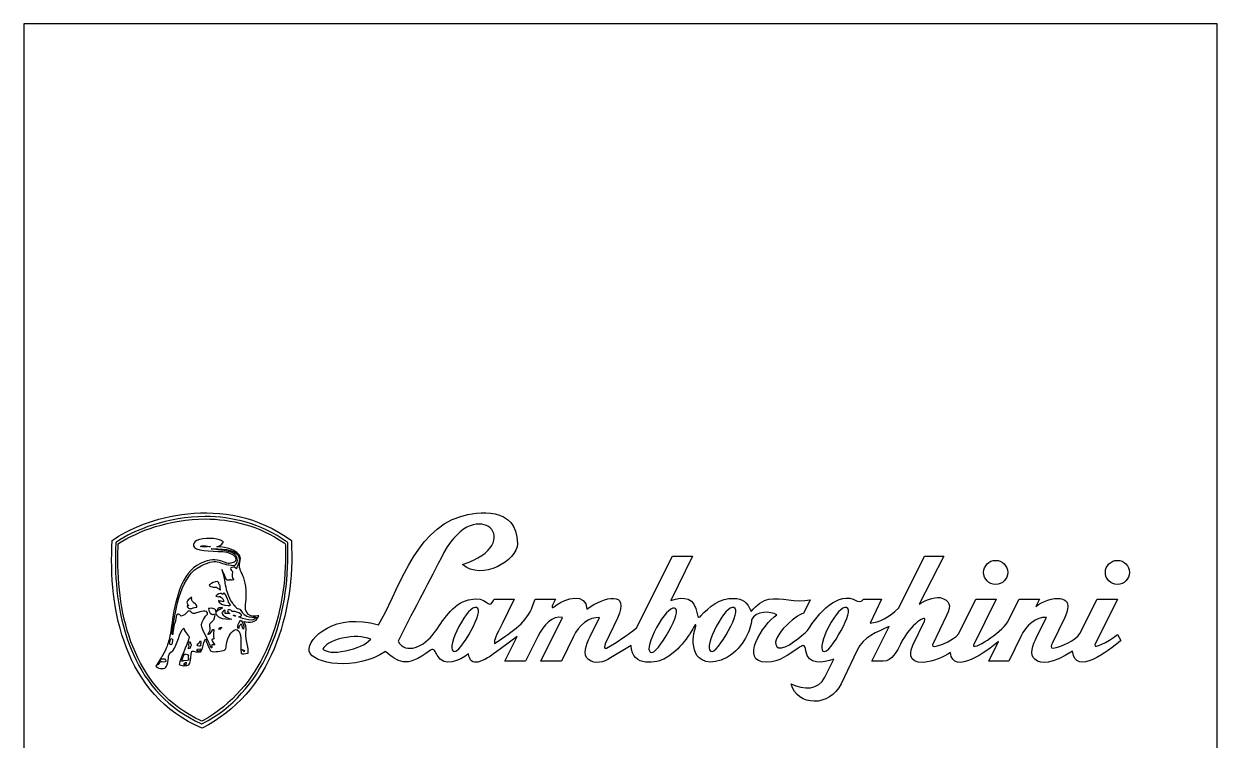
# Model space of a CAD drawing. Header units: millimetres. Extents: x -77 to -3, y -43 to 102.
# Drawn here: x -76.9 to -8.9, y 61.4 to 102.2 of the extents above; entities that cross this region are included whole.
import ezdxf

# ---------------------------------------------------------------- set-up
doc = ezdxf.new("R2010")
doc.units = ezdxf.units.MM
doc.header["$MEASUREMENT"] = 0
doc.layers.add('Layer 1', color=7, linetype='Continuous')

msp = doc.modelspace()

# ---------------------------------------------------------------- linework, layer by layer
at = {"layer": 'Layer 1', "color": 7}
for points, knots in [([(-76.8668, 102.1767), (-76.8668, 102.1767), (-8.8668, 102.1767), (-8.8668, 102.1767), (-8.8668, 102.1767), (-8.8668, 102.1767), (-8.8668, 34.1766), (-8.8668, 34.1766), (-8.8668, 34.1766), (-8.8668, 34.1766), (-76.8668, 34.1766), (-76.8668, 34.1766), (-76.8668, 34.1766), (-76.8668, 34.1766), (-76.8668, 102.1767), (-76.8668, 102.1767)], [0, 0, 0, 0, 0.25, 0.25, 0.25, 0.25, 0.5, 0.5, 0.5, 0.5, 0.75, 0.75, 0.75, 0.75, 1, 1, 1, 1]), ([(-71.6253, 72.5921), (-71.6253, 72.5921), (-71.6244, 72.6265), (-71.6244, 72.6265), (-71.6244, 72.6265), (-71.6244, 72.6265), (-71.5954, 72.6466), (-71.5954, 72.6466), (-71.5954, 72.6466), (-70.5842, 73.337), (-68.6718, 74.1001), (-66.5281, 74.1001), (-66.5281, 74.1001), (-65.0061, 74.1002), (-63.3697, 73.7141), (-61.8609, 72.6457), (-61.8609, 72.6457), (-61.8609, 72.6457), (-61.8337, 72.6265), (-61.8337, 72.6265), (-61.8337, 72.6265), (-61.8337, 72.6265), (-61.8319, 72.593), (-61.8319, 72.593), (-61.8319, 72.593), (-61.8196, 72.3707), (-61.8179, 72.1437), (-61.8179, 71.9159), (-61.8179, 71.9159), (-61.8179, 68.07), (-63.1974, 64.1177), (-66.6916, 62.2985), (-66.6916, 62.2985), (-66.6916, 62.2985), (-66.7224, 62.2835), (-66.7224, 62.2835), (-66.7224, 62.2835), (-66.7224, 62.2835), (-66.7532, 62.2967), (-66.7532, 62.2967), (-66.7532, 62.2967), (-70.5402, 63.9841), (-71.6507, 67.9935), (-71.6507, 71.6188), (-71.6507, 71.6188), (-71.6507, 71.9485), (-71.6402, 72.2712), (-71.6253, 72.5921)], [0, 0, 0, 0, 0.0833333, 0.0833333, 0.0833333, 0.0833333, 0.1666667, 0.1666667, 0.1666667, 0.1666667, 0.25, 0.25, 0.25, 0.25, 0.3333333, 0.3333333, 0.3333333, 0.3333333, 0.4166667, 0.4166667, 0.4166667, 0.4166667, 0.5, 0.5, 0.5, 0.5, 0.5833333, 0.5833333, 0.5833333, 0.5833333, 0.6666667, 0.6666667, 0.6666667, 0.6666667, 0.75, 0.75, 0.75, 0.75, 0.8333333, 0.8333333, 0.8333333, 0.8333333, 0.9166667, 0.9166667, 0.9166667, 0.9166667, 1, 1, 1, 1]), ([(-65.8195, 72.2542), (-65.8195, 72.2542), (-66.1906, 72.2542), (-66.1906, 72.2542), (-66.1906, 72.2542), (-65.0054, 72.1153), (-64.739, 72.0534), (-64.6974, 71.6074), (-64.6974, 71.6074), (-64.6974, 71.5024), (-64.7706, 71.3145), (-64.8747, 71.3145), (-64.8747, 71.3145), (-65.8812, 71.3274), (-65.7125, 71.8946), (-66.9861, 71.167), (-66.9861, 71.167), (-67.9646, 70.5635), (-68.3099, 68.4546), (-68.414, 67.4575), (-68.414, 67.4575), (-68.414, 67.4575), (-68.3932, 67.3527), (-68.3932, 67.3527), (-68.3932, 67.3527), (-68.3724, 67.4051), (-68.3099, 68.0347), (-68.2474, 68.061), (-68.2474, 68.061), (-68.2474, 68.061), (-68.1642, 68.4808), (-68.1642, 68.4808), (-68.1642, 68.4808), (-68.0809, 68.5859), (-68.0227, 68.5616), (-67.8978, 68.4304), (-67.8978, 68.4304), (-67.5698, 68.507), (-67.592, 68.6992), (-67.4879, 68.7254), (-67.4879, 68.7254), (-67.363, 68.7518), (-67.3594, 68.5879), (-67.2216, 68.5737), (-67.2216, 68.5737), (-67.1591, 68.5212), (-66.77, 68.7496), (-66.5453, 68.7112), (-66.5453, 68.7112), (-66.3996, 68.7112), (-66.3529, 68.5333), (-66.457, 68.4808), (-66.457, 68.4808), (-66.5611, 68.4283), (-66.6027, 68.2447), (-66.6652, 68.1659), (-66.6652, 68.1659), (-66.8884, 67.827), (-66.5697, 67.5369), (-66.3464, 66.9703), (-66.3464, 66.9703), (-66.2021, 66.6194), (-66.1267, 66.4668), (-66.1562, 66.7944), (-66.1562, 66.7944), (-66.0959, 66.8215), (-66.0356, 66.7689), (-65.9839, 66.7959), (-65.9839, 66.7959), (-66.0951, 66.8945), (-66.0858, 66.9511), (-66.1483, 67.0561), (-66.1483, 67.0561), (-66.1899, 67.1348), (-66.0672, 67.0789), (-66.0463, 67.1313), (-66.0463, 67.1313), (-66.1088, 67.3413), (-66.0198, 67.6411), (-66.0406, 67.6674), (-66.0406, 67.6674), (-66.1031, 67.7461), (-66.1684, 67.4008), (-66.3758, 67.3795), (-66.3758, 67.3795), (-66.3335, 67.5476), (-66.3321, 67.4646), (-66.289, 67.5745), (-66.289, 67.5745), (-66.2028, 67.7739), (-66.3787, 67.9177), (-66.2143, 68.0404), (-66.2143, 68.0404), (-66.131, 68.093), (-66.1238, 68.1397), (-66.0614, 68.1922), (-66.0614, 68.1922), (-66.0162, 68.349), (-65.9609, 68.5049), (-66.0025, 68.5311), (-66.0025, 68.5311), (-66.065, 68.5574), (-66.0765, 68.4829), (-66.1598, 68.5354), (-66.1598, 68.5354), (-66.3055, 68.6142), (-66.299, 68.7091), (-66.3543, 68.8566), (-66.3543, 68.8566), (-66.2279, 68.8645), (-66.1806, 68.907), (-65.9781, 68.8219), (-65.9781, 68.8219), (-65.9157, 68.7694), (-65.9099, 68.7169), (-65.9099, 68.5858), (-65.9099, 68.5858), (-65.9099, 68.4808), (-65.79, 68.3808), (-65.6859, 68.3283), (-65.6859, 68.3283), (-65.5402, 68.2496), (-65.1755, 68.217), (-65.0089, 68.2432), (-65.0089, 68.2432), (-65.2925, 68.3283), (-65.5079, 68.4255), (-65.5926, 68.6071), (-65.5926, 68.6071), (-65.4742, 68.7553), (-65.36, 68.8857), (-65.4023, 68.5779), (-65.4023, 68.5779), (-65.3399, 68.5779), (-65.2351, 68.5737), (-65.131, 68.5737), (-65.131, 68.5737), (-65.3808, 68.6788), (-65.2502, 68.9453), (-64.9874, 68.6829), (-64.9874, 68.6829), (-64.6284, 68.7304), (-64.2178, 68.412), (-64.6234, 68.395), (-64.6234, 68.395), (-64.7275, 68.4213), (-63.8495, 67.9809), (-63.6126, 68.3489), (-63.6126, 68.3489), (-63.7009, 68.3915), (-64.3147, 68.261), (-64.5315, 68.8056), (-64.5315, 68.8056), (-64.5523, 68.858), (-64.6873, 68.8219), (-64.7498, 68.9006), (-64.7498, 68.9006), (-64.9163, 69.0843), (-64.8632, 69.0126), (-64.9673, 69.1438), (-64.9673, 69.1438), (-65.2674, 69.49), (-65.3657, 70.1239), (-65.4074, 70.2813), (-65.4074, 70.2813), (-65.4426, 70.5883), (-65.4576, 70.677), (-65.5897, 71.0912), (-65.5897, 71.0912), (-65.3952, 70.7146), (-65.3629, 70.5586), (-65.2975, 70.4735), (-65.2975, 70.4735), (-65.1791, 70.4651), (-65.1496, 70.4792), (-65.1195, 70.5196), (-65.1195, 70.5196), (-65.0355, 70.4182), (-64.9996, 70.5196), (-64.9048, 70.4983), (-64.9048, 70.4983), (-65.0068, 70.592), (-65.0283, 70.7302), (-64.9716, 70.96), (-64.9716, 70.96), (-65.0614, 71.0508), (-65.1367, 71.1394), (-65.0693, 71.1713), (-65.0693, 71.1713), (-65.0168, 71.1961), (-64.8761, 71.2982), (-64.7555, 71.1288), (-64.7555, 71.1288), (-64.7555, 71.2599), (-64.5861, 71.3415), (-64.5861, 71.6564), (-64.5861, 71.6564), (-64.5861, 72.0237), (-65.103, 72.2733), (-65.8195, 72.2542)], [0, 0, 0, 0, 0.02, 0.02, 0.02, 0.02, 0.04, 0.04, 0.04, 0.04, 0.06, 0.06, 0.06, 0.06, 0.08, 0.08, 0.08, 0.08, 0.1, 0.1, 0.1, 0.1, 0.12, 0.12, 0.12, 0.12, 0.14, 0.14, 0.14, 0.14, 0.16, 0.16, 0.16, 0.16, 0.18, 0.18, 0.18, 0.18, 0.2, 0.2, 0.2, 0.2, 0.22, 0.22, 0.22, 0.22, 0.24, 0.24, 0.24, 0.24, 0.26, 0.26, 0.26, 0.26, 0.28, 0.28, 0.28, 0.28, 0.3, 0.3, 0.3, 0.3, 0.32, 0.32, 0.32, 0.32, 0.34, 0.34, 0.34, 0.34, 0.36, 0.36, 0.36, 0.36, 0.38, 0.38, 0.38, 0.38, 0.4, 0.4, 0.4, 0.4, 0.42, 0.42, 0.42, 0.42, 0.44, 0.44, 0.44, 0.44, 0.46, 0.46, 0.46, 0.46, 0.48, 0.48, 0.48, 0.48, 0.5, 0.5, 0.5, 0.5, 0.52, 0.52, 0.52, 0.52, 0.54, 0.54, 0.54, 0.54, 0.56, 0.56, 0.56, 0.56, 0.58, 0.58, 0.58, 0.58, 0.6, 0.6, 0.6, 0.6, 0.62, 0.62, 0.62, 0.62, 0.64, 0.64, 0.64, 0.64, 0.66, 0.66, 0.66, 0.66, 0.68, 0.68, 0.68, 0.68, 0.7, 0.7, 0.7, 0.7, 0.72, 0.72, 0.72, 0.72, 0.74, 0.74, 0.74, 0.74, 0.76, 0.76, 0.76, 0.76, 0.78, 0.78, 0.78, 0.78, 0.8, 0.8, 0.8, 0.8, 0.82, 0.82, 0.82, 0.82, 0.84, 0.84, 0.84, 0.84, 0.86, 0.86, 0.86, 0.86, 0.88, 0.88, 0.88, 0.88, 0.9, 0.9, 0.9, 0.9, 0.92, 0.92, 0.92, 0.92, 0.94, 0.94, 0.94, 0.94, 0.96, 0.96, 0.96, 0.96, 0.98, 0.98, 0.98, 0.98, 1, 1, 1, 1]), ([(-66.2311, 72.3858), (-66.2555, 72.3858), (-66.341, 72.4027), (-66.402, 72.4133), (-66.402, 72.4133), (-66.5728, 72.4417), (-66.6949, 72.4892), (-66.8047, 72.392), (-66.8047, 72.392), (-66.7315, 72.3716), (-66.4996, 72.3608), (-66.2311, 72.3858)], [0, 0, 0, 0, 0.3333333, 0.3333333, 0.3333333, 0.3333333, 0.6666667, 0.6666667, 0.6666667, 0.6666667, 1, 1, 1, 1]), ([(-51.0749, 68.9195), (-50.8243, 68.8077), (-51.0107, 68.2951), (-51.3756, 67.6102), (-51.3756, 67.6102), (-51.7458, 66.9253), (-52.1916, 66.2807), (-52.4114, 66.4346), (-52.4114, 66.4346), (-52.589, 66.5761), (-52.4404, 67.1459), (-52.0755, 67.8309), (-52.0755, 67.8309), (-51.7089, 68.5115), (-51.3106, 69.0056), (-51.0749, 68.9195)], [0, 0, 0, 0, 0.25, 0.25, 0.25, 0.25, 0.5, 0.5, 0.5, 0.5, 0.75, 0.75, 0.75, 0.75, 1, 1, 1, 1]), ([(-39.7921, 68.88), (-39.5116, 68.8112), (-39.735, 68.2556), (-40.1183, 67.5635), (-40.1183, 67.5635), (-40.4998, 66.8717), (-40.9589, 66.22), (-41.1726, 66.3686), (-41.1726, 66.3686), (-41.3483, 66.5076), (-41.1919, 67.0799), (-40.8103, 67.7719), (-40.8103, 67.7719), (-40.4304, 68.4596), (-40.0365, 68.9378), (-39.7921, 68.88)], [0, 0, 0, 0, 0.25, 0.25, 0.25, 0.25, 0.5, 0.5, 0.5, 0.5, 0.75, 0.75, 0.75, 0.75, 1, 1, 1, 1]), ([(-36.4077, 68.9195), (-36.1571, 68.8077), (-36.3436, 68.2951), (-36.7085, 67.6102), (-36.7085, 67.6102), (-37.0786, 66.9253), (-37.5244, 66.2807), (-37.7443, 66.4346), (-37.7443, 66.4346), (-37.9217, 66.5761), (-37.7733, 67.1459), (-37.4083, 67.8309), (-37.4083, 67.8309), (-37.0416, 68.5115), (-36.6434, 69.0056), (-36.4077, 68.9195)], [0, 0, 0, 0, 0.25, 0.25, 0.25, 0.25, 0.5, 0.5, 0.5, 0.5, 0.75, 0.75, 0.75, 0.75, 1, 1, 1, 1]), ([(-29.9925, 68.9195), (-29.7419, 68.8077), (-29.9284, 68.2951), (-30.2933, 67.6102), (-30.2933, 67.6102), (-30.6635, 66.9253), (-31.1093, 66.2807), (-31.3291, 66.4346), (-31.3291, 66.4346), (-31.5066, 66.5761), (-31.3582, 67.1459), (-30.9932, 67.8309), (-30.9932, 67.8309), (-30.6266, 68.5115), (-30.2283, 69.0056), (-29.9925, 68.9195)], [0, 0, 0, 0, 0.25, 0.25, 0.25, 0.25, 0.5, 0.5, 0.5, 0.5, 0.75, 0.75, 0.75, 0.75, 1, 1, 1, 1]), ([(-64.9245, 68.4676), (-64.9245, 68.4676), (-64.8502, 68.4319), (-64.8502, 68.4319), (-64.8502, 68.4319), (-64.8502, 68.4319), (-64.8132, 68.427), (-64.8132, 68.427), (-64.8132, 68.427), (-64.8132, 68.427), (-64.808, 68.4376), (-64.808, 68.4376), (-64.808, 68.4376), (-64.808, 68.4376), (-64.8453, 68.4684), (-64.8453, 68.4684), (-64.8453, 68.4684), (-64.8453, 68.4684), (-64.8771, 68.4839), (-64.8771, 68.4839), (-64.8771, 68.4839), (-64.8771, 68.4839), (-64.9299, 68.4834), (-64.9299, 68.4834), (-64.9299, 68.4834), (-64.9242, 68.4794), (-64.9224, 68.4742), (-64.9245, 68.4676)], [0, 0, 0, 0, 0.1428571, 0.1428571, 0.1428571, 0.1428571, 0.2857143, 0.2857143, 0.2857143, 0.2857143, 0.4285714, 0.4285714, 0.4285714, 0.4285714, 0.5714286, 0.5714286, 0.5714286, 0.5714286, 0.7142857, 0.7142857, 0.7142857, 0.7142857, 0.8571429, 0.8571429, 0.8571429, 0.8571429, 1, 1, 1, 1]), ([(-64.3502, 67.6822), (-64.3502, 67.6822), (-64.3396, 67.8449), (-64.3396, 67.8449), (-64.3396, 67.8449), (-64.3361, 67.9021), (-64.3765, 67.9487), (-64.395, 67.9997), (-64.395, 67.9997), (-64.395, 67.9997), (-64.4346, 68.1096), (-64.4346, 68.1096), (-64.4346, 68.1096), (-64.4442, 68.1263), (-64.4891, 68.1782), (-64.5181, 68.2037), (-64.5181, 68.2037), (-64.6245, 68.0059), (-64.7106, 67.852), (-64.6685, 67.7702), (-64.6685, 67.7702), (-64.613, 67.6506), (-64.6306, 67.7886), (-64.5893, 67.859), (-64.5893, 67.859), (-64.5128, 67.9443), (-64.5533, 68.0155), (-64.446, 67.9205), (-64.446, 67.9205), (-64.446, 67.9205), (-64.4266, 67.8581), (-64.4266, 67.8581), (-64.4266, 67.8581), (-64.4266, 67.8581), (-64.4126, 67.8036), (-64.4126, 67.8036), (-64.4126, 67.8036), (-64.4126, 67.7649), (-64.402, 67.7315), (-64.3502, 67.6822)], [0, 0, 0, 0, 0.1, 0.1, 0.1, 0.1, 0.2, 0.2, 0.2, 0.2, 0.3, 0.3, 0.3, 0.3, 0.4, 0.4, 0.4, 0.4, 0.5, 0.5, 0.5, 0.5, 0.6, 0.6, 0.6, 0.6, 0.7, 0.7, 0.7, 0.7, 0.8, 0.8, 0.8, 0.8, 0.9, 0.9, 0.9, 0.9, 1, 1, 1, 1]), ([(-65.7055, 67.6554), (-65.7055, 67.6554), (-65.6595, 67.6967), (-65.6595, 67.6967), (-65.6595, 67.6967), (-65.6595, 67.6967), (-65.6129, 67.7647), (-65.6129, 67.7647), (-65.6129, 67.7647), (-65.6129, 67.7647), (-65.6049, 67.7761), (-65.6049, 67.7761), (-65.6049, 67.7761), (-65.6049, 67.7761), (-65.6373, 67.7903), (-65.6373, 67.7903), (-65.6373, 67.7903), (-65.6373, 67.7903), (-65.6495, 67.7703), (-65.6495, 67.7703), (-65.6495, 67.7703), (-65.6832, 67.7923), (-65.8038, 67.7008), (-65.7478, 67.6753), (-65.7478, 67.6753), (-65.7478, 67.6753), (-65.7055, 67.6554), (-65.7055, 67.6554)], [0, 0, 0, 0, 0.1428571, 0.1428571, 0.1428571, 0.1428571, 0.2857143, 0.2857143, 0.2857143, 0.2857143, 0.4285714, 0.4285714, 0.4285714, 0.4285714, 0.5714286, 0.5714286, 0.5714286, 0.5714286, 0.7142857, 0.7142857, 0.7142857, 0.7142857, 0.8571429, 0.8571429, 0.8571429, 0.8571429, 1, 1, 1, 1]), ([(-68.466, 66.7955), (-68.4342, 66.7964), (-68.4153, 66.8376), (-68.4092, 66.9195), (-68.4092, 66.9195), (-68.4078, 66.9379), (-68.4052, 66.9597), (-68.4013, 66.985), (-68.4013, 66.985), (-68.3891, 67.0655), (-68.3888, 67.1085), (-68.4005, 67.1141), (-68.4005, 67.1141), (-68.4005, 67.1141), (-68.4854, 67.1551), (-68.4854, 67.1551), (-68.4854, 67.1551), (-68.4854, 67.1551), (-68.5522, 66.9667), (-68.5522, 66.9667), (-68.5522, 66.9667), (-68.5773, 66.8959), (-68.5567, 66.7931), (-68.466, 66.7955)], [0, 0, 0, 0, 0.1666667, 0.1666667, 0.1666667, 0.1666667, 0.3333333, 0.3333333, 0.3333333, 0.3333333, 0.5, 0.5, 0.5, 0.5, 0.6666667, 0.6666667, 0.6666667, 0.6666667, 0.8333333, 0.8333333, 0.8333333, 0.8333333, 1, 1, 1, 1]), ([(-67.3645, 66.6778), (-67.3645, 66.6778), (-67.3438, 66.7198), (-67.3438, 66.7198), (-67.3438, 66.7198), (-67.3171, 66.7737), (-67.4022, 67.027), (-67.4253, 66.9536), (-67.4253, 66.9536), (-67.4253, 66.9536), (-67.4713, 66.8071), (-67.4713, 66.8071), (-67.4713, 66.8071), (-67.4713, 66.8071), (-67.4657, 66.7655), (-67.4657, 66.7655), (-67.4657, 66.7655), (-67.4657, 66.7655), (-67.4512, 66.6985), (-67.4512, 66.6985), (-67.4512, 66.6985), (-67.455, 66.6663), (-67.4605, 66.6428), (-67.4677, 66.6283), (-67.4677, 66.6283), (-67.4677, 66.6283), (-67.5006, 66.5618), (-67.5006, 66.5618), (-67.5006, 66.5618), (-67.5006, 66.5618), (-67.3981, 66.5991), (-67.3981, 66.5991), (-67.3981, 66.5991), (-67.3981, 66.5991), (-67.3645, 66.6778), (-67.3645, 66.6778)], [0, 0, 0, 0, 0.1111111, 0.1111111, 0.1111111, 0.1111111, 0.2222222, 0.2222222, 0.2222222, 0.2222222, 0.3333333, 0.3333333, 0.3333333, 0.3333333, 0.4444444, 0.4444444, 0.4444444, 0.4444444, 0.5555556, 0.5555556, 0.5555556, 0.5555556, 0.6666667, 0.6666667, 0.6666667, 0.6666667, 0.7777778, 0.7777778, 0.7777778, 0.7777778, 0.8888889, 0.8888889, 0.8888889, 0.8888889, 1, 1, 1, 1]), ([(-66.8248, 66.716), (-66.8248, 66.716), (-66.8182, 66.7293), (-66.8182, 66.7293), (-66.8182, 66.7293), (-66.8166, 66.7327), (-66.8132, 66.7354), (-66.8082, 66.7378), (-66.8082, 66.7378), (-66.7871, 66.7477), (-66.7769, 66.7544), (-66.7777, 66.7582), (-66.7777, 66.7582), (-66.7777, 66.7582), (-66.7919, 66.8244), (-66.7919, 66.8244), (-66.7919, 66.8244), (-66.7919, 66.8244), (-66.7807, 66.8909), (-66.7807, 66.8909), (-66.7807, 66.8909), (-66.7715, 66.9458), (-66.7837, 66.9858), (-66.8172, 67.0106), (-66.8172, 67.0106), (-66.8578, 66.9361), (-66.8842, 66.8941), (-66.8963, 66.885), (-66.8963, 66.885), (-66.8963, 66.885), (-66.9528, 66.8424), (-66.9528, 66.8424), (-66.9528, 66.8424), (-67.0518, 66.7679), (-66.8783, 66.6671), (-66.8248, 66.716)], [0, 0, 0, 0, 0.1111111, 0.1111111, 0.1111111, 0.1111111, 0.2222222, 0.2222222, 0.2222222, 0.2222222, 0.3333333, 0.3333333, 0.3333333, 0.3333333, 0.4444444, 0.4444444, 0.4444444, 0.4444444, 0.5555556, 0.5555556, 0.5555556, 0.5555556, 0.6666667, 0.6666667, 0.6666667, 0.6666667, 0.7777778, 0.7777778, 0.7777778, 0.7777778, 0.8888889, 0.8888889, 0.8888889, 0.8888889, 1, 1, 1, 1]), ([(-58.7193, 67.1688), (-58.0616, 67.306), (-57.5692, 67.2813), (-57.0962, 67.116), (-57.0962, 67.116), (-57.4118, 66.7855), (-57.8831, 66.5814), (-58.5382, 66.4442), (-58.5382, 66.4442), (-59.1958, 66.3071), (-59.6628, 66.3739), (-59.821, 66.5541), (-59.821, 66.5541), (-59.7384, 66.7582), (-59.3744, 67.0316), (-58.7193, 67.1688)], [0, 0, 0, 0, 0.25, 0.25, 0.25, 0.25, 0.5, 0.5, 0.5, 0.5, 0.75, 0.75, 0.75, 0.75, 1, 1, 1, 1]), ([(-69.152, 65.728), (-69.1306, 65.7996), (-69.076, 65.83), (-68.9881, 65.819), (-68.9881, 65.819), (-68.9881, 65.819), (-68.8853, 65.8062), (-68.8853, 65.8062), (-68.8853, 65.8062), (-68.7832, 65.7934), (-68.7515, 65.8828), (-68.7903, 65.917), (-68.7903, 65.917), (-68.7903, 65.917), (-68.859, 65.9888), (-68.859, 65.9888), (-68.859, 65.9888), (-68.8757, 66.0096), (-69.0292, 65.9849), (-69.0383, 65.9714), (-69.0383, 65.9714), (-69.0383, 65.9714), (-69.236, 65.6777), (-69.236, 65.6777), (-69.236, 65.6777), (-69.2203, 65.6306), (-69.1981, 65.6455), (-69.1781, 65.6886), (-69.1781, 65.6886), (-69.1781, 65.6886), (-69.152, 65.728), (-69.152, 65.728)], [0, 0, 0, 0, 0.125, 0.125, 0.125, 0.125, 0.25, 0.25, 0.25, 0.25, 0.375, 0.375, 0.375, 0.375, 0.5, 0.5, 0.5, 0.5, 0.625, 0.625, 0.625, 0.625, 0.75, 0.75, 0.75, 0.75, 0.875, 0.875, 0.875, 0.875, 1, 1, 1, 1]), ([(-67.8623, 65.8583), (-67.8185, 65.862), (-67.7876, 65.8676), (-67.7682, 65.8748), (-67.7682, 65.8748), (-67.7682, 65.8748), (-67.5536, 65.9029), (-67.5536, 65.9029), (-67.5536, 65.9029), (-67.5256, 65.9006), (-67.4968, 65.9217), (-67.4674, 65.9662), (-67.4674, 65.9662), (-67.5219, 66.0471), (-67.5284, 66.1233), (-67.4854, 66.1955), (-67.4854, 66.1955), (-67.4961, 66.2054), (-67.6254, 66.2731), (-67.6907, 66.271), (-67.6907, 66.271), (-67.7352, 66.2676), (-67.8336, 66.0121), (-67.8623, 65.8583)], [0, 0, 0, 0, 0.1666667, 0.1666667, 0.1666667, 0.1666667, 0.3333333, 0.3333333, 0.3333333, 0.3333333, 0.5, 0.5, 0.5, 0.5, 0.6666667, 0.6666667, 0.6666667, 0.6666667, 0.8333333, 0.8333333, 0.8333333, 0.8333333, 1, 1, 1, 1]), ([(-67.0011, 66.4495), (-66.9598, 66.4312), (-66.9141, 66.4126), (-66.8455, 66.4548), (-66.8455, 66.4548), (-66.8455, 66.4548), (-66.82, 66.5534), (-66.82, 66.5534), (-66.82, 66.5534), (-66.82, 66.5534), (-66.9493, 66.5471), (-66.9493, 66.5471), (-66.9493, 66.5471), (-66.9493, 66.5471), (-67.0011, 66.4495), (-67.0011, 66.4495)], [0, 0, 0, 0, 0.25, 0.25, 0.25, 0.25, 0.5, 0.5, 0.5, 0.5, 0.75, 0.75, 0.75, 0.75, 1, 1, 1, 1]), ([(-64.4534, 66.4976), (-64.4275, 66.4873), (-64.3968, 66.4829), (-64.3774, 66.4618), (-64.3774, 66.4618), (-64.3361, 66.4022), (-64.3162, 66.3765), (-64.2943, 66.4209), (-64.2943, 66.4209), (-64.2943, 66.4209), (-64.2839, 66.442), (-64.2839, 66.442), (-64.2839, 66.442), (-64.2702, 66.4695), (-64.3055, 66.4809), (-64.3266, 66.4884), (-64.3266, 66.4884), (-64.3266, 66.4884), (-64.4273, 66.5239), (-64.4273, 66.5239), (-64.4273, 66.5239), (-64.4436, 66.5298), (-64.4705, 66.515), (-64.4534, 66.4976)], [0, 0, 0, 0, 0.1666667, 0.1666667, 0.1666667, 0.1666667, 0.3333333, 0.3333333, 0.3333333, 0.3333333, 0.5, 0.5, 0.5, 0.5, 0.6666667, 0.6666667, 0.6666667, 0.6666667, 0.8333333, 0.8333333, 0.8333333, 0.8333333, 1, 1, 1, 1]), ([(-67.7389, 65.638), (-67.7389, 65.638), (-67.6316, 65.638), (-67.6316, 65.638), (-67.6316, 65.638), (-67.6316, 65.638), (-67.6087, 65.7997), (-67.6087, 65.7997), (-67.6087, 65.7997), (-67.658, 65.7734), (-67.7512, 65.7126), (-67.7389, 65.638)], [0, 0, 0, 0, 0.3333333, 0.3333333, 0.3333333, 0.3333333, 0.6666667, 0.6666667, 0.6666667, 0.6666667, 1, 1, 1, 1])]:
    msp.add_open_spline(points, degree=3, knots=knots, dxfattribs=at)
at = {"layer": 'Layer 1'}
for points, knots in [([(-71.8322, 72.7371), (-72.0716, 68.8104), (-71.1394, 63.9218), (-66.7145, 62.0391), (-66.7145, 62.0391), (-62.7698, 64.0109), (-61.4112, 68.5688), (-61.621, 72.7371), (-61.621, 72.7371), (-65.4546, 75.5426), (-70.1107, 73.9915), (-71.8322, 72.7371)], [0, 0, 0, 0, 0.3333333, 0.3333333, 0.3333333, 0.3333333, 0.6666667, 0.6666667, 0.6666667, 0.6666667, 1, 1, 1, 1]), ([(-65.4899, 72.6656), (-65.5797, 72.5593), (-65.547, 72.4911), (-65.8708, 72.3819), (-65.8708, 72.3819), (-65.417, 72.3955), (-64.2808, 72.138), (-64.5565, 71.4862), (-64.5565, 71.4862), (-64.7266, 70.8693), (-64.0321, 70.8771), (-64.2323, 69.0681), (-64.2323, 69.0681), (-64.3236, 68.2441), (-63.5981, 68.4546), (-63.4813, 68.4462), (-63.4813, 68.4462), (-63.6419, 68.0072), (-63.9994, 68.0724), (-64.3377, 68.115), (-64.3377, 68.115), (-64.0578, 67.6633), (-64.3386, 67.7228), (-64.1366, 66.842), (-64.1366, 66.842), (-64.0894, 66.6046), (-64.0766, 66.4506), (-64.0799, 66.3095), (-64.0799, 66.3095), (-64.2619, 66.2891), (-64.4263, 66.2663), (-64.491, 66.3017), (-64.491, 66.3017), (-64.5255, 66.9903), (-64.4376, 67.4541), (-64.7079, 67.6448), (-64.7079, 67.6448), (-64.8849, 67.7598), (-65.2987, 67.3129), (-65.3323, 66.7201), (-65.3323, 66.7201), (-65.3377, 66.6229), (-65.3578, 66.5513), (-65.4299, 66.4796), (-65.4299, 66.4796), (-65.6346, 66.4762), (-65.96, 66.3209), (-66.2313, 66.4478), (-66.2313, 66.4478), (-66.3325, 66.6619), (-66.4939, 66.9952), (-66.5226, 67.1293), (-66.5226, 67.1293), (-66.5361, 67.1363), (-66.5974, 66.9286), (-66.6328, 66.8236), (-66.6328, 66.8236), (-66.7056, 66.6102), (-66.714, 66.4946), (-66.7892, 66.3981), (-66.7892, 66.3981), (-66.9627, 66.3117), (-67.1995, 66.479), (-67.2922, 66.4293), (-67.2922, 66.4293), (-67.2922, 66.4293), (-67.342, 66.2493), (-67.342, 66.2493), (-67.342, 66.2493), (-67.3666, 66.0451), (-67.3719, 65.7082), (-67.4659, 65.6429), (-67.4659, 65.6429), (-67.5551, 65.5848), (-67.9811, 65.5834), (-68.0139, 65.6734), (-68.0139, 65.6734), (-67.976, 66.0301), (-67.5605, 66.7101), (-67.4473, 67.2094), (-67.4473, 67.2094), (-67.4115, 67.2832), (-67.7041, 67.4611), (-67.76, 67.7427), (-67.76, 67.7427), (-68.0192, 67.5746), (-68.0996, 66.7761), (-68.3837, 66.457), (-68.3837, 66.457), (-68.6948, 66.1826), (-68.5972, 66.2003), (-68.6375, 65.9365), (-68.6375, 65.9365), (-68.6718, 65.711), (-68.7195, 65.5578), (-68.7695, 65.5096), (-68.7695, 65.5096), (-68.9134, 65.3678), (-69.288, 65.45), (-69.3371, 65.594), (-69.3371, 65.594), (-69.2907, 65.6784), (-69.085, 66.0045), (-69.0131, 66.1152), (-69.0131, 66.1152), (-68.8147, 66.4244), (-68.7684, 66.557), (-68.7623, 66.591), (-68.7623, 66.591), (-68.7623, 66.591), (-68.7014, 66.7202), (-68.7014, 66.7202), (-68.7014, 66.7202), (-68.6569, 66.8314), (-68.4796, 67.5016), (-68.4444, 67.859), (-68.4444, 67.859), (-68.3202, 68.8391), (-68.0308, 70.7147), (-67.007, 71.3118), (-67.007, 71.3118), (-65.8097, 72.0089), (-65.483, 71.348), (-65.0675, 71.4345), (-65.0675, 71.4345), (-64.4794, 71.5557), (-64.8799, 72.0742), (-65.5228, 72.1018), (-65.5228, 72.1018), (-66.2481, 72.1394), (-67.1653, 72.1287), (-67.1976, 72.4266), (-67.1976, 72.4266), (-67.2098, 72.5359), (-67.149, 72.6911), (-67.0186, 72.7379), (-67.0186, 72.7379), (-66.5951, 72.8875), (-65.9223, 72.9293), (-65.4899, 72.6656)], [0, 0, 0, 0, 0.0285714, 0.0285714, 0.0285714, 0.0285714, 0.0571429, 0.0571429, 0.0571429, 0.0571429, 0.0857143, 0.0857143, 0.0857143, 0.0857143, 0.1142857, 0.1142857, 0.1142857, 0.1142857, 0.1428571, 0.1428571, 0.1428571, 0.1428571, 0.1714286, 0.1714286, 0.1714286, 0.1714286, 0.2, 0.2, 0.2, 0.2, 0.2285714, 0.2285714, 0.2285714, 0.2285714, 0.2571429, 0.2571429, 0.2571429, 0.2571429, 0.2857143, 0.2857143, 0.2857143, 0.2857143, 0.3142857, 0.3142857, 0.3142857, 0.3142857, 0.3428571, 0.3428571, 0.3428571, 0.3428571, 0.3714286, 0.3714286, 0.3714286, 0.3714286, 0.4, 0.4, 0.4, 0.4, 0.4285714, 0.4285714, 0.4285714, 0.4285714, 0.4571429, 0.4571429, 0.4571429, 0.4571429, 0.4857143, 0.4857143, 0.4857143, 0.4857143, 0.5142857, 0.5142857, 0.5142857, 0.5142857, 0.5428571, 0.5428571, 0.5428571, 0.5428571, 0.5714286, 0.5714286, 0.5714286, 0.5714286, 0.6, 0.6, 0.6, 0.6, 0.6285714, 0.6285714, 0.6285714, 0.6285714, 0.6571429, 0.6571429, 0.6571429, 0.6571429, 0.6857143, 0.6857143, 0.6857143, 0.6857143, 0.7142857, 0.7142857, 0.7142857, 0.7142857, 0.7428571, 0.7428571, 0.7428571, 0.7428571, 0.7714286, 0.7714286, 0.7714286, 0.7714286, 0.8, 0.8, 0.8, 0.8, 0.8285714, 0.8285714, 0.8285714, 0.8285714, 0.8571429, 0.8571429, 0.8571429, 0.8571429, 0.8857143, 0.8857143, 0.8857143, 0.8857143, 0.9142857, 0.9142857, 0.9142857, 0.9142857, 0.9428571, 0.9428571, 0.9428571, 0.9428571, 0.9714286, 0.9714286, 0.9714286, 0.9714286, 1, 1, 1, 1]), ([(-65.6645, 69.8984), (-65.7023, 69.9332), (-65.7074, 69.9739), (-65.8028, 69.9917), (-65.8028, 69.9917), (-65.8623, 70.0311), (-65.8285, 70.082), (-66.0221, 70.0705), (-66.0221, 70.0705), (-66.0828, 70.0772), (-66.1723, 70.1059), (-66.2908, 70.1567), (-66.2908, 70.1567), (-66.3131, 70.1699), (-66.2982, 70.1944), (-66.2936, 70.2028), (-66.2936, 70.2028), (-66.1485, 70.3119), (-65.9952, 70.3956), (-65.8336, 70.4025), (-65.8336, 70.4025), (-65.8064, 70.3892), (-65.7934, 70.3495), (-65.784, 70.345), (-65.784, 70.345), (-65.7431, 70.3255), (-65.7716, 70.2637), (-65.7432, 70.2317), (-65.7432, 70.2317), (-65.7143, 70.1992), (-65.6533, 70.1698), (-65.6778, 70.1202), (-65.6778, 70.1202), (-65.7072, 70.0609), (-65.6379, 69.9619), (-65.6645, 69.8984)], [0, 0, 0, 0, 0.1111111, 0.1111111, 0.1111111, 0.1111111, 0.2222222, 0.2222222, 0.2222222, 0.2222222, 0.3333333, 0.3333333, 0.3333333, 0.3333333, 0.4444444, 0.4444444, 0.4444444, 0.4444444, 0.5555556, 0.5555556, 0.5555556, 0.5555556, 0.6666667, 0.6666667, 0.6666667, 0.6666667, 0.7777778, 0.7777778, 0.7777778, 0.7777778, 0.8888889, 0.8888889, 0.8888889, 0.8888889, 1, 1, 1, 1]), ([(-67.0194, 68.937), (-67.0194, 68.937), (-67.1209, 68.9227), (-67.1209, 68.9227), (-67.1209, 68.9227), (-67.1303, 68.9214), (-67.1624, 68.9106), (-67.2174, 68.8902), (-67.2174, 68.8902), (-67.3169, 68.8536), (-67.3886, 68.8407), (-67.4326, 68.8521), (-67.4326, 68.8521), (-67.5052, 68.8707), (-67.5716, 68.9796), (-67.5703, 68.988), (-67.5703, 68.988), (-67.5703, 68.988), (-67.4842, 69.0221), (-67.4842, 69.0221), (-67.4842, 69.0221), (-67.4842, 69.0221), (-67.4842, 69.0561), (-67.4842, 69.0561), (-67.4842, 69.0561), (-67.5267, 69.0532), (-67.5554, 69.0872), (-67.5703, 69.158), (-67.5703, 69.158), (-67.5909, 69.2561), (-67.5438, 69.3422), (-67.429, 69.4164), (-67.429, 69.4164), (-67.429, 69.4164), (-67.3293, 69.4809), (-67.3293, 69.4809), (-67.3293, 69.4809), (-67.3293, 69.4809), (-67.2948, 69.4809), (-67.2948, 69.4809), (-67.2948, 69.4809), (-67.2948, 69.4809), (-67.3006, 69.4753), (-67.3006, 69.4753), (-67.3006, 69.4753), (-67.3006, 69.4753), (-67.3034, 69.464), (-67.3034, 69.464), (-67.3034, 69.464), (-67.3271, 69.3706), (-67.2931, 69.2844), (-67.2016, 69.2054), (-67.2016, 69.2054), (-67.2016, 69.2054), (-67.0933, 69.1121), (-67.0933, 69.1121), (-67.0933, 69.1121), (-67.0192, 69.0481), (-66.9945, 68.9897), (-67.0194, 68.937)], [0, 0, 0, 0, 0.0666667, 0.0666667, 0.0666667, 0.0666667, 0.1333333, 0.1333333, 0.1333333, 0.1333333, 0.2, 0.2, 0.2, 0.2, 0.2666667, 0.2666667, 0.2666667, 0.2666667, 0.3333333, 0.3333333, 0.3333333, 0.3333333, 0.4, 0.4, 0.4, 0.4, 0.4666667, 0.4666667, 0.4666667, 0.4666667, 0.5333333, 0.5333333, 0.5333333, 0.5333333, 0.6, 0.6, 0.6, 0.6, 0.6666667, 0.6666667, 0.6666667, 0.6666667, 0.7333333, 0.7333333, 0.7333333, 0.7333333, 0.8, 0.8, 0.8, 0.8, 0.8666667, 0.8666667, 0.8666667, 0.8666667, 0.9333333, 0.9333333, 0.9333333, 0.9333333, 1, 1, 1, 1]), ([(-65.2618, 69.389), (-65.2183, 69.2865), (-65.1929, 69.1692), (-65.0959, 69.0657), (-65.0959, 69.0657), (-65.0959, 69.0657), (-65.1519, 69.0394), (-65.1519, 69.0394), (-65.1519, 69.0394), (-65.1627, 69.0179), (-65.6296, 69.0327), (-65.7427, 69.2185), (-65.7427, 69.2185), (-65.7822, 69.2729), (-65.7784, 69.2716), (-65.7836, 69.3182), (-65.7836, 69.3182), (-65.6685, 69.252), (-65.5854, 69.294), (-65.4975, 69.2438), (-65.4975, 69.2438), (-65.4763, 69.2957), (-65.5037, 69.3844), (-65.5265, 69.4043), (-65.5265, 69.4043), (-65.5265, 69.4043), (-65.5803, 69.4748), (-65.5803, 69.4748), (-65.5803, 69.4748), (-65.6116, 69.5203), (-65.6645, 69.5188), (-65.6971, 69.5188), (-65.6971, 69.5188), (-65.7104, 69.4867), (-65.6688, 69.5612), (-65.6877, 69.5655), (-65.6877, 69.5655), (-65.7287, 69.5747), (-65.7573, 69.5144), (-65.7985, 69.5284), (-65.7985, 69.5284), (-65.7985, 69.5284), (-65.9229, 69.5706), (-65.9229, 69.5706), (-65.9229, 69.5706), (-65.9229, 69.5706), (-65.8423, 69.63), (-65.8423, 69.63), (-65.8423, 69.63), (-65.7021, 69.7301), (-65.6577, 69.7683), (-65.533, 69.6509), (-65.533, 69.6509), (-65.5236, 69.671), (-65.4876, 69.7207), (-65.473, 69.7479), (-65.473, 69.7479), (-65.4231, 69.7157), (-65.377, 69.6547), (-65.3238, 69.5321), (-65.3238, 69.5321), (-65.3238, 69.5321), (-65.2618, 69.389), (-65.2618, 69.389)], [0, 0, 0, 0, 0.0625, 0.0625, 0.0625, 0.0625, 0.125, 0.125, 0.125, 0.125, 0.1875, 0.1875, 0.1875, 0.1875, 0.25, 0.25, 0.25, 0.25, 0.3125, 0.3125, 0.3125, 0.3125, 0.375, 0.375, 0.375, 0.375, 0.4375, 0.4375, 0.4375, 0.4375, 0.5, 0.5, 0.5, 0.5, 0.5625, 0.5625, 0.5625, 0.5625, 0.625, 0.625, 0.625, 0.625, 0.6875, 0.6875, 0.6875, 0.6875, 0.75, 0.75, 0.75, 0.75, 0.8125, 0.8125, 0.8125, 0.8125, 0.875, 0.875, 0.875, 0.875, 0.9375, 0.9375, 0.9375, 0.9375, 1, 1, 1, 1]), ([(-65.5397, 68.9034), (-65.5595, 68.8449), (-65.6314, 68.8551), (-65.7045, 68.8257), (-65.7045, 68.8257), (-65.7911, 68.791), (-65.8277, 68.7164), (-65.8651, 68.7099), (-65.8651, 68.7099), (-65.8574, 68.7961), (-65.8316, 68.8682), (-65.7423, 68.8902), (-65.7423, 68.8902), (-65.7423, 68.8902), (-65.636, 68.9056), (-65.636, 68.9056), (-65.636, 68.9056), (-65.636, 68.9056), (-65.5715, 68.9188), (-65.5715, 68.9188), (-65.5715, 68.9188), (-65.5715, 68.9188), (-65.5397, 68.9034), (-65.5397, 68.9034)], [0, 0, 0, 0, 0.1666667, 0.1666667, 0.1666667, 0.1666667, 0.3333333, 0.3333333, 0.3333333, 0.3333333, 0.5, 0.5, 0.5, 0.5, 0.6666667, 0.6666667, 0.6666667, 0.6666667, 0.8333333, 0.8333333, 0.8333333, 0.8333333, 1, 1, 1, 1])]:
    msp.add_open_spline(points, degree=3, knots=knots, dxfattribs=at)
at = {"layer": 'Layer 1', "color": 251}
for points, knots in [([(-21.8711, 65.8561), (-21.8711, 65.8561), (-20.7347, 65.8561), (-20.7347, 65.8561), (-20.7347, 65.8561), (-20.7347, 65.8561), (-20.0617, 67.2674), (-20.0617, 67.2674), (-20.0617, 67.2674), (-19.7602, 67.8986), (-19.1627, 68.4059), (-18.5981, 68.3426), (-18.5981, 68.3426), (-18.5981, 68.3426), (-19.135, 67.2674), (-19.135, 67.2674), (-19.135, 67.2674), (-19.3924, 66.746), (-19.5672, 66.2262), (-19.2509, 65.9659), (-19.2509, 65.9659), (-18.8591, 65.6591), (-18.3205, 65.6828), (-17.1015, 66.4311), (-17.1015, 66.4311), (-16.9763, 64.9741), (-15.0531, 66.439), (-14.3562, 67.0334), (-14.3562, 67.0334), (-14.3562, 67.0334), (-14.5492, 67.3718), (-14.5492, 67.3718), (-14.5492, 67.3718), (-15.1375, 66.9253), (-15.9136, 66.5436), (-15.8345, 66.7846), (-15.8345, 66.7846), (-15.8345, 66.7846), (-14.5438, 69.3968), (-14.5438, 69.3968), (-14.5438, 69.3968), (-14.5438, 69.3968), (-15.7114, 69.3968), (-15.7114, 69.3968), (-15.7114, 69.3968), (-15.7114, 69.3968), (-16.6839, 67.4432), (-16.6839, 67.4432), (-16.6839, 67.4432), (-16.8642, 67.0843), (-17.8075, 66.6324), (-18.2194, 66.6025), (-18.2194, 66.6025), (-18.4013, 66.5884), (-18.3076, 66.7828), (-18.2691, 66.8689), (-18.2691, 66.8689), (-18.2691, 66.8689), (-17.55, 68.3426), (-17.55, 68.3426), (-17.55, 68.3426), (-16.8403, 69.7978), (-18.407, 69.5727), (-19.205, 68.9827), (-19.205, 68.9827), (-19.205, 68.9827), (-18.9989, 69.3916), (-18.9989, 69.3916), (-18.9989, 69.3916), (-18.9989, 69.3916), (-20.1482, 69.3916), (-20.1482, 69.3916), (-20.1482, 69.3916), (-20.1482, 69.3916), (-20.8047, 68.085), (-20.8047, 68.085), (-20.8047, 68.085), (-21.1686, 67.4774), (-22.8714, 66.4038), (-22.75, 66.7775), (-22.75, 66.7775), (-22.75, 66.7775), (-21.4556, 69.3916), (-21.4556, 69.3916), (-21.4556, 69.3916), (-21.4556, 69.3916), (-22.6232, 69.3916), (-22.6232, 69.3916), (-22.6232, 69.3916), (-22.6232, 69.3916), (-23.5958, 67.4369), (-23.5958, 67.4369), (-23.5958, 67.4369), (-23.8624, 67.0123), (-25.2214, 66.4759), (-25.0853, 66.7846), (-25.0853, 66.7846), (-25.0853, 66.7846), (-24.2908, 68.4605), (-24.2908, 68.4605), (-24.2908, 68.4605), (-23.9912, 69.0988), (-24.0942, 69.2773), (-24.6458, 69.4953), (-24.6458, 69.4953), (-25.0134, 69.5181), (-25.6405, 69.2799), (-25.8391, 69.1049), (-25.8391, 69.1049), (-25.8391, 69.1049), (-24.4399, 71.8404), (-24.4399, 71.8404), (-24.4399, 71.8404), (-24.4399, 71.8404), (-25.545, 71.8404), (-25.545, 71.8404), (-25.545, 71.8404), (-25.545, 71.8404), (-27.0141, 68.9018), (-27.0141, 68.9018), (-27.0141, 68.9018), (-27.6154, 68.3066), (-28.0769, 68.085), (-28.6487, 68.0331), (-28.6487, 68.0331), (-28.6487, 68.0331), (-27.9995, 69.3916), (-27.9995, 69.3916), (-27.9995, 69.3916), (-27.9995, 69.3916), (-29.0311, 69.3916), (-29.0311, 69.3916), (-29.0311, 69.3916), (-29.0459, 69.2948), (-29.2169, 69.1972), (-29.41, 69.3063), (-29.41, 69.3063), (-30.4414, 69.8841), (-31.622, 68.6011), (-32.2012, 67.6128), (-32.2012, 67.6128), (-32.5211, 67.3244), (-33.4589, 66.475), (-33.8615, 66.621), (-33.8615, 66.621), (-34.5713, 66.9937), (-32.8484, 68.5677), (-32.4365, 68.5677), (-32.4365, 68.5677), (-32.4365, 68.5677), (-32.0503, 69.3626), (-32.0503, 69.3626), (-32.0503, 69.3626), (-32.9073, 69.1718), (-33.6943, 69.5191), (-34.415, 69.3854), (-34.415, 69.3854), (-34.7368, 69.3309), (-35.0972, 69.0715), (-35.4245, 68.696), (-35.4245, 68.696), (-35.6579, 69.2016), (-35.8658, 69.4514), (-36.4395, 69.4382), (-36.4395, 69.4382), (-37.1382, 69.477), (-37.8645, 68.9405), (-38.2819, 68.4358), (-38.2819, 68.4358), (-38.3297, 68.3786), (-38.4713, 68.2652), (-38.5044, 68.551), (-38.5044, 68.551), (-38.6129, 69.4875), (-39.2528, 69.5894), (-39.9993, 69.3107), (-39.9993, 69.3107), (-39.9993, 69.3107), (-38.7636, 71.843), (-38.7636, 71.843), (-38.7636, 71.843), (-38.7636, 71.843), (-39.9073, 71.843), (-39.9073, 71.843), (-39.9073, 71.843), (-39.9073, 71.843), (-41.9539, 67.751), (-41.9539, 67.751), (-41.9539, 67.751), (-42.5293, 67.327), (-43.0314, 66.9498), (-43.6731, 66.5964), (-43.6731, 66.5964), (-43.846, 66.5314), (-43.7779, 66.7546), (-43.7375, 66.8408), (-43.7375, 66.8408), (-43.7375, 66.8408), (-43.0461, 68.3118), (-43.0461, 68.3118), (-43.0461, 68.3118), (-42.3031, 69.8946), (-43.7504, 69.5612), (-44.7892, 68.8297), (-44.7892, 68.8297), (-44.7837, 69.7961), (-46.0543, 69.4135), (-46.4698, 69.0864), (-46.4698, 69.0864), (-46.6941, 68.9088), (-46.8523, 68.8227), (-46.718, 69.0864), (-46.718, 69.0864), (-46.718, 69.0864), (-46.5618, 69.3899), (-46.5618, 69.3899), (-46.5618, 69.3899), (-46.5618, 69.3899), (-47.7294, 69.3899), (-47.7294, 69.3899), (-47.7294, 69.3899), (-47.7294, 69.3899), (-47.8783, 68.9907), (-47.8783, 68.9907), (-47.8783, 68.9907), (-48.2148, 68.0876), (-48.9209, 67.597), (-50.048, 66.8707), (-50.048, 66.8707), (-50.0958, 67.0685), (-49.9414, 67.3261), (-49.6067, 67.9839), (-49.6067, 67.9839), (-49.6067, 67.9839), (-48.9209, 69.3916), (-48.9209, 69.3916), (-48.9209, 69.3916), (-48.9209, 69.3916), (-50.0738, 69.3916), (-50.0738, 69.3916), (-50.0738, 69.3916), (-50.0738, 69.3916), (-50.1437, 69.2676), (-50.1437, 69.2676), (-50.1437, 69.2676), (-50.436, 68.7542), (-50.39, 69.6281), (-51.5209, 69.3564), (-51.5209, 69.3564), (-52.4568, 69.1358), (-53.0084, 68.1237), (-53.4883, 67.4686), (-53.4883, 67.4686), (-54.0344, 66.6922), (-55.1193, 66.1989), (-55.5385, 66.9964), (-55.5385, 66.9964), (-54.4684, 69.1181), (-53.8285, 70.2937), (-52.9256, 72.061), (-52.9256, 72.061), (-51.0336, 75.5025), (-48.1357, 72.5517), (-51.8776, 71.3656), (-51.8776, 71.3656), (-50.7652, 70.4124), (-48.7628, 71.588), (-48.7333, 72.5543), (-48.7333, 72.5543), (-48.7775, 74.7482), (-51.0244, 74.3797), (-51.9677, 74.1071), (-51.9677, 74.1071), (-54.6982, 73.3124), (-55.5808, 69.6246), (-56.6601, 67.9232), (-56.6601, 67.9232), (-59.0873, 68.6714), (-60.7366, 67.1864), (-60.6024, 66.4328), (-60.6024, 66.4328), (-60.4314, 65.6889), (-57.9399, 65.2933), (-56.2575, 66.4064), (-56.2575, 66.4064), (-55.5496, 65.8534), (-55.1414, 65.3838), (-53.6924, 66.4812), (-53.6924, 66.4812), (-53.4846, 66.6227), (-53.4148, 66.3757), (-53.3191, 66.2095), (-53.3191, 66.2095), (-52.8889, 65.4559), (-52.0468, 65.8973), (-51.5337, 66.2763), (-51.5337, 66.2763), (-51.3903, 65.5113), (-50.8534, 65.6986), (-49.6968, 66.5691), (-49.6968, 66.5691), (-49.6968, 66.5691), (-48.7499, 67.2568), (-48.7499, 67.2568), (-48.7499, 67.2568), (-48.7499, 67.2568), (-49.4578, 65.8534), (-49.4578, 65.8534), (-49.4578, 65.8534), (-49.4578, 65.8534), (-48.2847, 65.8534), (-48.2847, 65.8534), (-48.2847, 65.8534), (-48.2847, 65.8534), (-47.5749, 67.2647), (-47.5749, 67.2647), (-47.5749, 67.2647), (-47.2421, 67.9295), (-46.7365, 68.4797), (-46.172, 68.3496), (-46.172, 68.3496), (-46.172, 68.3496), (-47.4094, 65.8534), (-47.4094, 65.8534), (-47.4094, 65.8534), (-47.4094, 65.8534), (-46.2345, 65.8534), (-46.2345, 65.8534), (-46.2345, 65.8534), (-46.2345, 65.8534), (-45.5541, 67.2647), (-45.5541, 67.2647), (-45.5541, 67.2647), (-45.2526, 67.8959), (-44.6403, 68.4033), (-44.0555, 68.3399), (-44.0555, 68.3399), (-44.0555, 68.3399), (-44.5961, 67.2647), (-44.5961, 67.2647), (-44.5961, 67.2647), (-44.8572, 66.7423), (-45.0301, 66.2236), (-44.6991, 65.9632), (-44.6991, 65.9632), (-44.2891, 65.6548), (-43.8478, 65.7945), (-43.4323, 66.0398), (-43.4323, 66.0398), (-43.4323, 66.0398), (-42.2498, 66.7582), (-42.2498, 66.7582), (-42.2498, 66.7582), (-42.2426, 65.4586), (-40.755, 65.7637), (-40.3027, 66.0274), (-40.3027, 66.0274), (-39.284, 66.6184), (-38.7195, 67.735), (-38.6589, 67.8801), (-38.6589, 67.8801), (-38.6073, 67.9681), (-38.5449, 67.9425), (-38.5724, 67.8502), (-38.5724, 67.8502), (-38.7655, 67.2647), (-38.7931, 66.8645), (-38.5724, 66.301), (-38.5724, 66.301), (-38.4364, 65.9545), (-37.7763, 65.5096), (-36.7741, 66.0934), (-36.7741, 66.0934), (-35.8401, 66.6368), (-35.4208, 67.7122), (-35.3987, 68.2178), (-35.3987, 68.2178), (-35.1486, 68.7419), (-34.3286, 68.7216), (-33.9535, 68.4973), (-33.9535, 68.4973), (-34.7736, 67.9751), (-36.114, 65.7945), (-34.5511, 65.7945), (-34.5511, 65.7945), (-33.7512, 65.7946), (-33.3339, 66.242), (-32.7602, 66.5875), (-32.7602, 66.5875), (-32.488, 66.7705), (-32.3501, 66.8654), (-32.3042, 66.453), (-32.3042, 66.453), (-32.2141, 65.6178), (-31.3241, 65.7417), (-30.7118, 65.9703), (-30.7118, 65.9703), (-30.7118, 65.9703), (-31.2211, 64.9452), (-31.2211, 64.9452), (-31.2211, 64.9452), (-31.5871, 64.2118), (-32.4145, 64.2065), (-33.1426, 64.5723), (-33.1426, 64.5723), (-32.8005, 63.2463), (-30.9269, 63.2349), (-30.2999, 64.5749), (-30.2999, 64.5749), (-30.2999, 64.5749), (-29.386, 66.4944), (-29.386, 66.4944), (-29.386, 66.4944), (-29.0164, 67.2647), (-28.2847, 67.5029), (-27.5492, 67.8335), (-27.5492, 67.8335), (-27.5492, 67.8335), (-28.5403, 65.8516), (-28.5403, 65.8516), (-28.5403, 65.8516), (-28.5403, 65.8516), (-27.8911, 65.8516), (-27.8911, 65.8516), (-27.8911, 65.8516), (-27.3984, 65.8516), (-27.0858, 66.4671), (-26.9185, 66.8241), (-26.9185, 66.8241), (-26.3687, 67.9935), (-25.3095, 68.6011), (-25.5505, 68.1325), (-25.5505, 68.1325), (-25.5505, 68.1325), (-26.2086, 66.7688), (-26.2086, 66.7688), (-26.2086, 66.7688), (-26.3116, 66.5138), (-26.5893, 65.7126), (-25.5873, 65.7918), (-25.5873, 65.7918), (-25.0778, 65.8166), (-24.4141, 66.1101), (-24.0611, 66.3502), (-24.0611, 66.3502), (-23.9341, 65.0005), (-21.9465, 66.4486), (-21.3196, 66.9806), (-21.3196, 66.9806), (-21.3196, 66.9806), (-21.8711, 65.8561), (-21.8711, 65.8561)], [0, 0, 0, 0, 0.0088496, 0.0088496, 0.0088496, 0.0088496, 0.0176991, 0.0176991, 0.0176991, 0.0176991, 0.0265487, 0.0265487, 0.0265487, 0.0265487, 0.0353982, 0.0353982, 0.0353982, 0.0353982, 0.0442478, 0.0442478, 0.0442478, 0.0442478, 0.0530973, 0.0530973, 0.0530973, 0.0530973, 0.0619469, 0.0619469, 0.0619469, 0.0619469, 0.0707965, 0.0707965, 0.0707965, 0.0707965, 0.079646, 0.079646, 0.079646, 0.079646, 0.0884956, 0.0884956, 0.0884956, 0.0884956, 0.0973451, 0.0973451, 0.0973451, 0.0973451, 0.1061947, 0.1061947, 0.1061947, 0.1061947, 0.1150442, 0.1150442, 0.1150442, 0.1150442, 0.1238938, 0.1238938, 0.1238938, 0.1238938, 0.1327434, 0.1327434, 0.1327434, 0.1327434, 0.1415929, 0.1415929, 0.1415929, 0.1415929, 0.1504425, 0.1504425, 0.1504425, 0.1504425, 0.159292, 0.159292, 0.159292, 0.159292, 0.1681416, 0.1681416, 0.1681416, 0.1681416, 0.1769912, 0.1769912, 0.1769912, 0.1769912, 0.1858407, 0.1858407, 0.1858407, 0.1858407, 0.1946903, 0.1946903, 0.1946903, 0.1946903, 0.2035398, 0.2035398, 0.2035398, 0.2035398, 0.2123894, 0.2123894, 0.2123894, 0.2123894, 0.2212389, 0.2212389, 0.2212389, 0.2212389, 0.2300885, 0.2300885, 0.2300885, 0.2300885, 0.2389381, 0.2389381, 0.2389381, 0.2389381, 0.2477876, 0.2477876, 0.2477876, 0.2477876, 0.2566372, 0.2566372, 0.2566372, 0.2566372, 0.2654867, 0.2654867, 0.2654867, 0.2654867, 0.2743363, 0.2743363, 0.2743363, 0.2743363, 0.2831858, 0.2831858, 0.2831858, 0.2831858, 0.2920354, 0.2920354, 0.2920354, 0.2920354, 0.300885, 0.300885, 0.300885, 0.300885, 0.3097345, 0.3097345, 0.3097345, 0.3097345, 0.3185841, 0.3185841, 0.3185841, 0.3185841, 0.3274336, 0.3274336, 0.3274336, 0.3274336, 0.3362832, 0.3362832, 0.3362832, 0.3362832, 0.3451327, 0.3451327, 0.3451327, 0.3451327, 0.3539823, 0.3539823, 0.3539823, 0.3539823, 0.3628319, 0.3628319, 0.3628319, 0.3628319, 0.3716814, 0.3716814, 0.3716814, 0.3716814, 0.380531, 0.380531, 0.380531, 0.380531, 0.3893805, 0.3893805, 0.3893805, 0.3893805, 0.3982301, 0.3982301, 0.3982301, 0.3982301, 0.4070796, 0.4070796, 0.4070796, 0.4070796, 0.4159292, 0.4159292, 0.4159292, 0.4159292, 0.4247788, 0.4247788, 0.4247788, 0.4247788, 0.4336283, 0.4336283, 0.4336283, 0.4336283, 0.4424779, 0.4424779, 0.4424779, 0.4424779, 0.4513274, 0.4513274, 0.4513274, 0.4513274, 0.460177, 0.460177, 0.460177, 0.460177, 0.4690265, 0.4690265, 0.4690265, 0.4690265, 0.4778761, 0.4778761, 0.4778761, 0.4778761, 0.4867257, 0.4867257, 0.4867257, 0.4867257, 0.4955752, 0.4955752, 0.4955752, 0.4955752, 0.5044248, 0.5044248, 0.5044248, 0.5044248, 0.5132743, 0.5132743, 0.5132743, 0.5132743, 0.5221239, 0.5221239, 0.5221239, 0.5221239, 0.5309735, 0.5309735, 0.5309735, 0.5309735, 0.539823, 0.539823, 0.539823, 0.539823, 0.5486726, 0.5486726, 0.5486726, 0.5486726, 0.5575221, 0.5575221, 0.5575221, 0.5575221, 0.5663717, 0.5663717, 0.5663717, 0.5663717, 0.5752212, 0.5752212, 0.5752212, 0.5752212, 0.5840708, 0.5840708, 0.5840708, 0.5840708, 0.5929204, 0.5929204, 0.5929204, 0.5929204, 0.6017699, 0.6017699, 0.6017699, 0.6017699, 0.6106195, 0.6106195, 0.6106195, 0.6106195, 0.619469, 0.619469, 0.619469, 0.619469, 0.6283186, 0.6283186, 0.6283186, 0.6283186, 0.6371681, 0.6371681, 0.6371681, 0.6371681, 0.6460177, 0.6460177, 0.6460177, 0.6460177, 0.6548673, 0.6548673, 0.6548673, 0.6548673, 0.6637168, 0.6637168, 0.6637168, 0.6637168, 0.6725664, 0.6725664, 0.6725664, 0.6725664, 0.6814159, 0.6814159, 0.6814159, 0.6814159, 0.6902655, 0.6902655, 0.6902655, 0.6902655, 0.699115, 0.699115, 0.699115, 0.699115, 0.7079646, 0.7079646, 0.7079646, 0.7079646, 0.7168142, 0.7168142, 0.7168142, 0.7168142, 0.7256637, 0.7256637, 0.7256637, 0.7256637, 0.7345133, 0.7345133, 0.7345133, 0.7345133, 0.7433628, 0.7433628, 0.7433628, 0.7433628, 0.7522124, 0.7522124, 0.7522124, 0.7522124, 0.7610619, 0.7610619, 0.7610619, 0.7610619, 0.7699115, 0.7699115, 0.7699115, 0.7699115, 0.7787611, 0.7787611, 0.7787611, 0.7787611, 0.7876106, 0.7876106, 0.7876106, 0.7876106, 0.7964602, 0.7964602, 0.7964602, 0.7964602, 0.8053097, 0.8053097, 0.8053097, 0.8053097, 0.8141593, 0.8141593, 0.8141593, 0.8141593, 0.8230088, 0.8230088, 0.8230088, 0.8230088, 0.8318584, 0.8318584, 0.8318584, 0.8318584, 0.840708, 0.840708, 0.840708, 0.840708, 0.8495575, 0.8495575, 0.8495575, 0.8495575, 0.8584071, 0.8584071, 0.8584071, 0.8584071, 0.8672566, 0.8672566, 0.8672566, 0.8672566, 0.8761062, 0.8761062, 0.8761062, 0.8761062, 0.8849558, 0.8849558, 0.8849558, 0.8849558, 0.8938053, 0.8938053, 0.8938053, 0.8938053, 0.9026549, 0.9026549, 0.9026549, 0.9026549, 0.9115044, 0.9115044, 0.9115044, 0.9115044, 0.920354, 0.920354, 0.920354, 0.920354, 0.9292035, 0.9292035, 0.9292035, 0.9292035, 0.9380531, 0.9380531, 0.9380531, 0.9380531, 0.9469027, 0.9469027, 0.9469027, 0.9469027, 0.9557522, 0.9557522, 0.9557522, 0.9557522, 0.9646018, 0.9646018, 0.9646018, 0.9646018, 0.9734513, 0.9734513, 0.9734513, 0.9734513, 0.9823009, 0.9823009, 0.9823009, 0.9823009, 0.9911504, 0.9911504, 0.9911504, 0.9911504, 1, 1, 1, 1]), ([(-21.4882, 71.6029), (-21.8645, 71.6029), (-22.1732, 71.2943), (-22.1732, 70.918), (-22.1732, 70.918), (-22.1731, 70.5418), (-21.8646, 70.2331), (-21.4883, 70.2331), (-21.4883, 70.2331), (-21.1119, 70.2331), (-20.8033, 70.5417), (-20.8033, 70.918), (-20.8033, 70.918), (-20.8033, 71.2944), (-21.1119, 71.6029), (-21.4882, 71.6029)], [0, 0, 0, 0, 0.25, 0.25, 0.25, 0.25, 0.5, 0.5, 0.5, 0.5, 0.75, 0.75, 0.75, 0.75, 1, 1, 1, 1]), ([(-14.5516, 71.6029), (-14.928, 71.6029), (-15.2367, 71.2943), (-15.2367, 70.918), (-15.2367, 70.918), (-15.2366, 70.5418), (-14.928, 70.2331), (-14.5517, 70.2331), (-14.5517, 70.2331), (-14.1754, 70.2331), (-13.8668, 70.5417), (-13.8668, 70.918), (-13.8668, 70.918), (-13.8667, 71.2944), (-14.1754, 71.6029), (-14.5516, 71.6029)], [0, 0, 0, 0, 0.25, 0.25, 0.25, 0.25, 0.5, 0.5, 0.5, 0.5, 0.75, 0.75, 0.75, 0.75, 1, 1, 1, 1])]:
    msp.add_open_spline(points, degree=3, knots=knots, dxfattribs=at)
at = {"layer": 'Layer 1', "color": 22}
msp.add_open_spline([(-71.4925, 72.4664), (-71.5057, 72.1867), (-71.5118, 71.9037), (-71.5118, 71.6188), (-71.5118, 71.6188), (-71.5118, 68.0429), (-70.4145, 64.1784), (-66.8016, 62.4708), (-66.8016, 62.4708), (-66.8016, 62.4708), (-66.7267, 62.4356), (-66.7267, 62.4356), (-66.7267, 62.4356), (-66.7267, 62.4356), (-66.6547, 62.4762), (-66.6547, 62.4762), (-66.6547, 62.4762), (-63.3293, 64.335), (-61.9568, 68.1306), (-61.9568, 71.9159), (-61.9568, 71.9159), (-61.9568, 71.9159), (-61.9568, 71.9608), (-61.9568, 71.9608), (-61.9568, 71.9608), (-61.9568, 71.9608), (-61.9568, 72.0066), (-61.9568, 72.0066), (-61.9568, 72.0066), (-61.9568, 72.1621), (-61.9576, 72.3169), (-61.9647, 72.4699), (-61.9647, 72.4699), (-61.9647, 72.4699), (-61.9691, 72.5509), (-61.9691, 72.5509), (-61.9691, 72.5509), (-61.9691, 72.5509), (-62.035, 72.5965), (-62.035, 72.5965), (-62.035, 72.5965), (-63.4902, 73.598), (-65.0615, 73.9611), (-66.529, 73.9611), (-66.529, 73.9611), (-68.5742, 73.9612), (-70.4048, 73.2516), (-71.4177, 72.5956), (-71.4177, 72.5956), (-71.4177, 72.5956), (-71.488, 72.5509), (-71.488, 72.5509), (-71.488, 72.5509), (-71.488, 72.5509), (-71.4925, 72.4664), (-71.4925, 72.4664)], degree=3, knots=[0, 0, 0, 0, 0.0714286, 0.0714286, 0.0714286, 0.0714286, 0.1428571, 0.1428571, 0.1428571, 0.1428571, 0.2142857, 0.2142857, 0.2142857, 0.2142857, 0.2857143, 0.2857143, 0.2857143, 0.2857143, 0.3571429, 0.3571429, 0.3571429, 0.3571429, 0.4285714, 0.4285714, 0.4285714, 0.4285714, 0.5, 0.5, 0.5, 0.5, 0.5714286, 0.5714286, 0.5714286, 0.5714286, 0.6428571, 0.6428571, 0.6428571, 0.6428571, 0.7142857, 0.7142857, 0.7142857, 0.7142857, 0.7857143, 0.7857143, 0.7857143, 0.7857143, 0.8571429, 0.8571429, 0.8571429, 0.8571429, 0.9285714, 0.9285714, 0.9285714, 0.9285714, 1, 1, 1, 1], dxfattribs=at)

doc.saveas('drawing.dxf')
